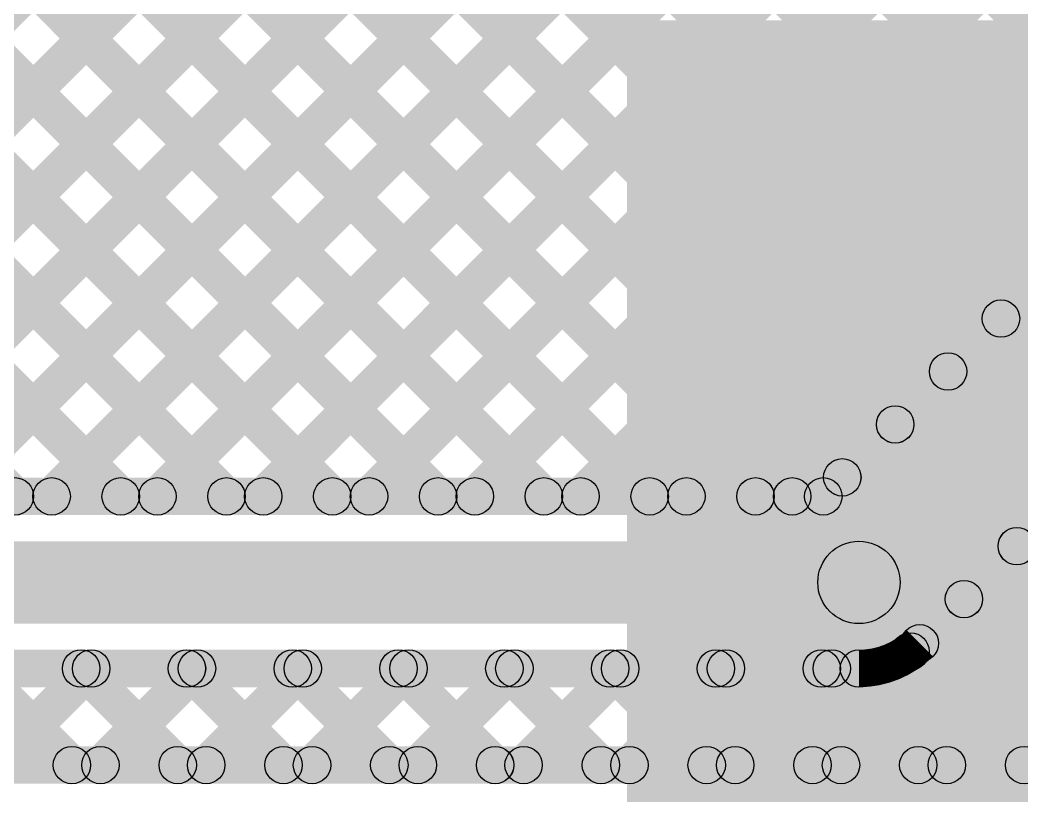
# Model space of a CAD drawing. Header units: millimetres. Extents: x -0.08 to 5.25, y -0.08 to 2.73.
# Drawn here: x 1.7667 to 2.0346, y 1.8399 to 2.0473 of the extents above; entities that cross this region are included whole.
import ezdxf

# ---------------------------------------------------------------- set-up
doc = ezdxf.new("R2010")
doc.units = ezdxf.units.MM
doc.header["$MEASUREMENT"] = 0
doc.layers.add('BottomLayer', color=5, linetype='Continuous')
doc.layers.add('TopLayer', color=1, linetype='Continuous')

msp = doc.modelspace()

# ---------------------------------------------------------------- hatches: boundary and pattern name
at = {"layer": 'BottomLayer'}
for points in [[(1.39681, 2.28146), (1.40388, 2.28854), (1.76888, 1.92354), (1.76181, 1.91646)], [(1.39681, 2.28146), (1.40388, 2.28854), (1.76888, 1.92354), (1.76181, 1.91646)], [(1.42509, 2.28146), (1.43217, 2.28854), (1.79717, 1.92354), (1.79009, 1.91646)], [(1.42509, 2.28146), (1.43216, 2.28854), (1.79716, 1.92354), (1.79009, 1.91646)], [(1.45338, 2.28146), (1.46045, 2.28854), (1.82545, 1.92354), (1.81838, 1.91646)], [(1.45338, 2.28146), (1.46045, 2.28854), (1.82545, 1.92354), (1.81838, 1.91646)], [(1.48166, 2.28146), (1.48873, 2.28854), (1.85373, 1.92354), (1.84666, 1.91646)], [(1.48166, 2.28146), (1.48873, 2.28854), (1.85373, 1.92354), (1.84666, 1.91646)], [(1.50995, 2.28146), (1.51702, 2.28854), (1.88202, 1.92354), (1.87495, 1.91646)], [(1.50995, 2.28146), (1.51702, 2.28854), (1.88202, 1.92354), (1.87495, 1.91646)], [(1.53823, 2.28146), (1.5453, 2.28854), (1.9103, 1.92354), (1.90323, 1.91646)], [(1.53823, 2.28146), (1.5453, 2.28854), (1.9103, 1.92354), (1.90323, 1.91646)], [(1.56651, 2.28146), (1.57358, 2.28854), (1.93858, 1.92354), (1.93151, 1.91646)], [(1.56652, 2.28146), (1.57359, 2.28854), (1.93859, 1.92354), (1.93152, 1.91646)], [(1.5948, 2.28146), (1.60187, 2.28854), (1.96687, 1.92354), (1.9598, 1.91646)], [(1.5948, 2.28146), (1.60187, 2.28854), (1.96687, 1.92354), (1.9598, 1.91646)], [(1.62308, 2.28146), (1.63016, 2.28854), (1.99008, 1.92861), (1.98301, 1.92154)], [(1.62308, 2.28146), (1.63015, 2.28854), (1.99008, 1.92861), (1.98301, 1.92154)], [(1.63728, 1.91646), (1.63021, 1.92354), (1.99521, 2.28854), (2.00228, 2.28146)], [(1.63728, 1.91646), (1.63021, 1.92354), (1.99521, 2.28854), (2.00228, 2.28146)], [(1.65136, 2.28146), (1.65844, 2.28854), (2.00422, 1.94275), (1.99715, 1.93568)], [(1.65137, 2.28146), (1.65844, 2.28854), (2.00422, 1.94275), (1.99715, 1.93568)], [(1.66557, 1.91646), (1.65849, 1.92354), (2.02349, 2.28854), (2.03057, 2.28146)], [(1.66556, 1.91646), (1.65849, 1.92354), (2.02349, 2.28854), (2.03056, 2.28146)], [(1.67965, 2.28146), (1.68672, 2.28854), (2.01837, 1.95689), (2.0113, 1.94982)], [(1.67965, 2.28146), (1.68672, 2.28854), (2.01836, 1.95689), (2.01129, 1.94982)], [(1.69385, 1.91646), (1.68678, 1.92354), (2.05178, 2.28854), (2.05885, 2.28146)], [(1.69385, 1.91646), (1.68678, 1.92354), (2.05178, 2.28854), (2.05885, 2.28146)], [(1.70793, 2.28146), (1.715, 2.28854), (2.03251, 1.97103), (2.02544, 1.96396)], [(1.70794, 2.28146), (1.71501, 2.28854), (2.03251, 1.97104), (2.02544, 1.96396)], [(1.73622, 2.28146), (1.74329, 2.28854), (2.04665, 1.98518), (2.03958, 1.97811)], [(1.73622, 2.28146), (1.74329, 2.28854), (2.04665, 1.98518), (2.03958, 1.9781)], [(1.7645, 2.28146), (1.77157, 2.28854), (2.06079, 1.99932), (2.05372, 1.99225)], [(1.76451, 2.28146), (1.77158, 2.28854), (2.06079, 1.99932), (2.05372, 1.99225)], [(1.79279, 2.28146), (1.79986, 2.28854), (2.07493, 2.01346), (2.06786, 2.00639)], [(1.79279, 2.28146), (1.79986, 2.28854), (2.07493, 2.01346), (2.06786, 2.00639)], [(1.72213, 1.91646), (1.71506, 1.92354), (2.04129, 2.24977), (2.04837, 2.2427)], [(1.72213, 1.91646), (1.71506, 1.92354), (2.0413, 2.24977), (2.04837, 2.2427)], [(1.75042, 1.91646), (1.74335, 1.92354), (2.03182, 2.212), (2.03889, 2.20493)], [(1.75042, 1.91646), (1.74335, 1.92354), (2.03182, 2.212), (2.03889, 2.20493)], [(1.75042, 1.91646), (1.74335, 1.92354), (2.03182, 2.212), (2.03889, 2.20493)], [(1.98973, 1.84465), (1.98266, 1.85172), (2.33664, 2.20571), (2.34372, 2.19863)], [(1.98973, 1.84465), (1.98266, 1.85172), (2.33664, 2.20571), (2.34372, 2.19863)], [(1.86356, 1.91646), (1.85648, 1.92354), (2.1372, 2.20425), (2.14427, 2.19718)], [(1.86356, 1.91646), (1.85648, 1.92354), (2.1372, 2.20425), (2.14427, 2.19718)], [(1.7787, 1.91646), (1.77163, 1.92354), (2.04052, 2.19243), (2.04759, 2.18536)], [(1.7787, 1.91646), (1.77163, 1.92354), (2.04052, 2.19243), (2.04759, 2.18536)], [(2.01802, 1.84465), (2.01095, 1.85172), (2.34793, 2.18871), (2.35501, 2.18164)], [(2.01802, 1.84465), (2.01095, 1.85172), (2.34793, 2.18871), (2.355, 2.18164)], [(1.89184, 1.91646), (1.88477, 1.92354), (2.14899, 2.18776), (2.15606, 2.18069)], [(1.89184, 1.91646), (1.88477, 1.92354), (2.14899, 2.18776), (2.15606, 2.18069)], [(1.80699, 1.91646), (1.79992, 1.92354), (2.05584, 2.17946), (2.06292, 2.17239)], [(1.80699, 1.91646), (1.79992, 1.92354), (2.05584, 2.17946), (2.06292, 2.17239)], [(1.83527, 1.91646), (1.8282, 1.92354), (2.07879, 2.17413), (2.08586, 2.16706)], [(1.83527, 1.91646), (1.8282, 1.92354), (2.07879, 2.17413), (2.08586, 2.16706)], [(1.92012, 1.91646), (1.91305, 1.92354), (2.15451, 2.16499), (2.16158, 2.15792)], [(1.92012, 1.91646), (1.91305, 1.92354), (2.15451, 2.16499), (2.16158, 2.15792)], [(1.94841, 1.91646), (1.94134, 1.92354), (2.15451, 2.13671), (2.16158, 2.12964)], [(1.94841, 1.91646), (1.94134, 1.92354), (2.15451, 2.13671), (2.16158, 2.12964)], [(1.97669, 1.91646), (1.96962, 1.92354), (2.15451, 2.10842), (2.16158, 2.10135)], [(1.97669, 1.91646), (1.96962, 1.92354), (2.15451, 2.10842), (2.16158, 2.10135)], [(1.98501, 1.91646), (1.97794, 1.92354), (2.15451, 2.10011), (2.16158, 2.09304)], [(1.98501, 1.91646), (1.97794, 1.92354), (2.15451, 2.10011), (2.16158, 2.09304)], [(1.99878, 1.88922), (1.98322, 1.90478), (2.17327, 2.09482), (2.18882, 2.07927)], [(2.0108, 1.8772), (2.00373, 1.88427), (2.19377, 2.07432), (2.20084, 2.06725)], [(2.0108, 1.8772), (2.00373, 1.88427), (2.19377, 2.07432), (2.20084, 2.06725)], [(1.31716, 1.915), (1.31716, 1.925), (1.98147, 1.925), (1.98147, 1.915)], [(1.31716, 1.915), (1.31716, 1.925), (1.98147, 1.925), (1.98147, 1.915)], [(2.02968, 1.90315), (2.03675, 1.91022), (2.09525, 1.85172), (2.08818, 1.84465)], [(2.02968, 1.90315), (2.03675, 1.91022), (2.09525, 1.85172), (2.08818, 1.84465)], [(1.311, 1.886), (1.311, 1.908), (1.991, 1.908), (1.991, 1.886)], [(2.01554, 1.88901), (2.02261, 1.89608), (2.06697, 1.85172), (2.0599, 1.84465)], [(2.01554, 1.88901), (2.02261, 1.89608), (2.06696, 1.85172), (2.05989, 1.84465)], [(2.00123, 1.87504), (2.0083, 1.88211), (2.03868, 1.85172), (2.03161, 1.84465)], [(2.00123, 1.87504), (2.0083, 1.88211), (2.03868, 1.85172), (2.03161, 1.84465)], [(1.31716, 1.869), (1.31716, 1.879), (1.991, 1.879), (1.991, 1.869)], [(1.31716, 1.869), (1.31716, 1.879), (1.991, 1.879), (1.991, 1.869)], [(1.75124, 1.87046), (1.75831, 1.87754), (1.78412, 1.85172), (1.77705, 1.84465)], [(1.75124, 1.87046), (1.75831, 1.87754), (1.78412, 1.85172), (1.77705, 1.84465)], [(1.76346, 1.84465), (1.75639, 1.85172), (1.7822, 1.87754), (1.78927, 1.87046)], [(1.76346, 1.84465), (1.75639, 1.85172), (1.7822, 1.87754), (1.78927, 1.87046)], [(1.77952, 1.87046), (1.7866, 1.87754), (1.81241, 1.85172), (1.80534, 1.84465)], [(1.77953, 1.87046), (1.7866, 1.87754), (1.81241, 1.85172), (1.80534, 1.84465)], [(1.79174, 1.84465), (1.78467, 1.85172), (1.81048, 1.87754), (1.81756, 1.87046)], [(1.79174, 1.84465), (1.78467, 1.85172), (1.81048, 1.87754), (1.81756, 1.87046)], [(1.80781, 1.87046), (1.81488, 1.87754), (1.84069, 1.85172), (1.83362, 1.84465)], [(1.80781, 1.87046), (1.81488, 1.87754), (1.84069, 1.85172), (1.83362, 1.84465)], [(1.82003, 1.84465), (1.81296, 1.85172), (1.83877, 1.87754), (1.84584, 1.87046)], [(1.82003, 1.84465), (1.81296, 1.85172), (1.83877, 1.87754), (1.84584, 1.87046)], [(1.83609, 1.87046), (1.84317, 1.87754), (1.86898, 1.85172), (1.86191, 1.84465)], [(1.83609, 1.87046), (1.84316, 1.87754), (1.86898, 1.85172), (1.8619, 1.84465)], [(1.84831, 1.84465), (1.84124, 1.85172), (1.86705, 1.87754), (1.87412, 1.87046)], [(1.84831, 1.84465), (1.84124, 1.85172), (1.86705, 1.87754), (1.87412, 1.87046)], [(1.86438, 1.87046), (1.87145, 1.87754), (1.89726, 1.85172), (1.89019, 1.84465)], [(1.86438, 1.87046), (1.87145, 1.87754), (1.89726, 1.85172), (1.89019, 1.84465)], [(1.8766, 1.84465), (1.86953, 1.85172), (1.89534, 1.87754), (1.90241, 1.87046)], [(1.8766, 1.84465), (1.86953, 1.85172), (1.89534, 1.87754), (1.90241, 1.87046)], [(1.89266, 1.87046), (1.89973, 1.87754), (1.92554, 1.85172), (1.91847, 1.84465)], [(1.89266, 1.87046), (1.89973, 1.87754), (1.92554, 1.85172), (1.91847, 1.84465)], [(1.90488, 1.84465), (1.89781, 1.85172), (1.92362, 1.87754), (1.93069, 1.87046)], [(1.90488, 1.84465), (1.89781, 1.85172), (1.92362, 1.87754), (1.93069, 1.87046)], [(1.92095, 1.87046), (1.92802, 1.87754), (1.95383, 1.85172), (1.94676, 1.84465)], [(1.92095, 1.87046), (1.92802, 1.87754), (1.95383, 1.85172), (1.94676, 1.84465)], [(1.93317, 1.84465), (1.92609, 1.85172), (1.95191, 1.87754), (1.95898, 1.87046)], [(1.93317, 1.84465), (1.9261, 1.85172), (1.95191, 1.87754), (1.95898, 1.87046)], [(1.94923, 1.87046), (1.9563, 1.87754), (1.98211, 1.85172), (1.97504, 1.84465)], [(1.94923, 1.87046), (1.9563, 1.87754), (1.98211, 1.85172), (1.97504, 1.84465)], [(1.96145, 1.84465), (1.95438, 1.85172), (1.98019, 1.87754), (1.98726, 1.87046)], [(1.96145, 1.84465), (1.95438, 1.85172), (1.98019, 1.87754), (1.98726, 1.87046)], [(1.97751, 1.87046), (1.98458, 1.87754), (2.01039, 1.85172), (2.00332, 1.84465)], [(1.97752, 1.87046), (1.98459, 1.87754), (2.0104, 1.85172), (2.00333, 1.84465)], [(1.31879, 1.84319), (1.31879, 1.85319), (2.63766, 1.85319), (2.63766, 1.84319)], [(1.31879, 1.84319), (1.31879, 1.85319), (2.63766, 1.85319), (2.63766, 1.84319)]]:
    msp.add_hatch(color=5, dxfattribs=at).paths.add_polyline_path(points)
h = msp.add_hatch(color=5, dxfattribs=at)
edge = h.paths.add_edge_path()
edge.add_arc((2.02897, 1.9675), 0.005, 0, 360)
h = msp.add_hatch(color=5, dxfattribs=at)
edge = h.paths.add_edge_path()
edge.add_arc((2.02897, 1.9675), 0.005, 0, 360)
h = msp.add_hatch(color=5, dxfattribs=at)
edge = h.paths.add_edge_path()
edge.add_arc((2.01483, 1.95336), 0.005, 0, 360)
h = msp.add_hatch(color=5, dxfattribs=at)
edge = h.paths.add_edge_path()
edge.add_arc((2.01483, 1.95336), 0.005, 0, 360)
h = msp.add_hatch(color=5, dxfattribs=at)
edge = h.paths.add_edge_path()
edge.add_arc((2.00069, 1.93922), 0.005, 0, 360)
h = msp.add_hatch(color=5, dxfattribs=at)
edge = h.paths.add_edge_path()
edge.add_arc((2.00069, 1.93921), 0.005, 0, 360)
h = msp.add_hatch(color=5, dxfattribs=at)
edge = h.paths.add_edge_path()
edge.add_arc((1.98654, 1.92507), 0.005, 0, 360)
h = msp.add_hatch(color=5, dxfattribs=at)
edge = h.paths.add_edge_path()
edge.add_arc((1.98655, 1.92507), 0.005, 0, 360)
h = msp.add_hatch(color=5, dxfattribs=at)
edge = h.paths.add_edge_path()
edge.add_arc((1.76535, 1.92), 0.005, 0, 360)
h = msp.add_hatch(color=5, dxfattribs=at)
edge = h.paths.add_edge_path()
edge.add_arc((1.76534, 1.92), 0.005, 0, 360)
h = msp.add_hatch(color=5, dxfattribs=at)
edge = h.paths.add_edge_path()
edge.add_arc((1.77517, 1.92), 0.005, 0, 360)
h = msp.add_hatch(color=5, dxfattribs=at)
edge = h.paths.add_edge_path()
edge.add_arc((1.77517, 1.92), 0.005, 0, 360)
h = msp.add_hatch(color=5, dxfattribs=at)
edge = h.paths.add_edge_path()
edge.add_arc((1.79363, 1.92), 0.005, 0, 360)
h = msp.add_hatch(color=5, dxfattribs=at)
edge = h.paths.add_edge_path()
edge.add_arc((1.79363, 1.92), 0.005, 0, 360)
h = msp.add_hatch(color=5, dxfattribs=at)
edge = h.paths.add_edge_path()
edge.add_arc((1.80345, 1.92), 0.005, 0, 360)
h = msp.add_hatch(color=5, dxfattribs=at)
edge = h.paths.add_edge_path()
edge.add_arc((1.80345, 1.92), 0.005, 0, 360)
h = msp.add_hatch(color=5, dxfattribs=at)
edge = h.paths.add_edge_path()
edge.add_arc((1.82191, 1.92), 0.005, 0, 360)
h = msp.add_hatch(color=5, dxfattribs=at)
edge = h.paths.add_edge_path()
edge.add_arc((1.82191, 1.92), 0.005, 0, 360)
h = msp.add_hatch(color=5, dxfattribs=at)
edge = h.paths.add_edge_path()
edge.add_arc((1.83174, 1.92), 0.005, 0, 360)
h = msp.add_hatch(color=5, dxfattribs=at)
edge = h.paths.add_edge_path()
edge.add_arc((1.83174, 1.92), 0.005, 0, 360)
h = msp.add_hatch(color=5, dxfattribs=at)
edge = h.paths.add_edge_path()
edge.add_arc((1.8502, 1.92), 0.005, 0, 360)
h = msp.add_hatch(color=5, dxfattribs=at)
edge = h.paths.add_edge_path()
edge.add_arc((1.8502, 1.92), 0.005, 0, 360)
h = msp.add_hatch(color=5, dxfattribs=at)
edge = h.paths.add_edge_path()
edge.add_arc((1.86002, 1.92), 0.005, 0, 360)
h = msp.add_hatch(color=5, dxfattribs=at)
edge = h.paths.add_edge_path()
edge.add_arc((1.86002, 1.92), 0.005, 0, 360)
h = msp.add_hatch(color=5, dxfattribs=at)
edge = h.paths.add_edge_path()
edge.add_arc((1.87848, 1.92), 0.005, 0, 360)
h = msp.add_hatch(color=5, dxfattribs=at)
edge = h.paths.add_edge_path()
edge.add_arc((1.87848, 1.92), 0.005, 0, 360)
h = msp.add_hatch(color=5, dxfattribs=at)
edge = h.paths.add_edge_path()
edge.add_arc((1.8883, 1.92), 0.005, 0, 360)
h = msp.add_hatch(color=5, dxfattribs=at)
edge = h.paths.add_edge_path()
edge.add_arc((1.8883, 1.92), 0.005, 0, 360)
h = msp.add_hatch(color=5, dxfattribs=at)
edge = h.paths.add_edge_path()
edge.add_arc((1.90677, 1.92), 0.005, 0, 360)
h = msp.add_hatch(color=5, dxfattribs=at)
edge = h.paths.add_edge_path()
edge.add_arc((1.90677, 1.92), 0.005, 0, 360)
h = msp.add_hatch(color=5, dxfattribs=at)
edge = h.paths.add_edge_path()
edge.add_arc((1.91659, 1.92), 0.005, 0, 360)
h = msp.add_hatch(color=5, dxfattribs=at)
edge = h.paths.add_edge_path()
edge.add_arc((1.91659, 1.92), 0.005, 0, 360)
h = msp.add_hatch(color=5, dxfattribs=at)
edge = h.paths.add_edge_path()
edge.add_arc((1.93505, 1.92), 0.005, 0, 360)
h = msp.add_hatch(color=5, dxfattribs=at)
edge = h.paths.add_edge_path()
edge.add_arc((1.93505, 1.92), 0.005, 0, 360)
h = msp.add_hatch(color=5, dxfattribs=at)
edge = h.paths.add_edge_path()
edge.add_arc((1.94487, 1.92), 0.005, 0, 360)
h = msp.add_hatch(color=5, dxfattribs=at)
edge = h.paths.add_edge_path()
edge.add_arc((1.94487, 1.92), 0.005, 0, 360)
h = msp.add_hatch(color=5, dxfattribs=at)
edge = h.paths.add_edge_path()
edge.add_arc((1.96334, 1.92), 0.005, 0, 360)
h = msp.add_hatch(color=5, dxfattribs=at)
edge = h.paths.add_edge_path()
edge.add_arc((1.96333, 1.92), 0.005, 0, 360)
h = msp.add_hatch(color=5, dxfattribs=at)
edge = h.paths.add_edge_path()
edge.add_arc((1.97316, 1.92), 0.005, 0, 360)
h = msp.add_hatch(color=5, dxfattribs=at)
edge = h.paths.add_edge_path()
edge.add_arc((1.97316, 1.92), 0.005, 0, 360)
h = msp.add_hatch(color=5, dxfattribs=at)
edge = h.paths.add_edge_path()
edge.add_arc((1.98147, 1.92), 0.005, 0, 360)
h = msp.add_hatch(color=5, dxfattribs=at)
edge = h.paths.add_edge_path()
edge.add_arc((1.98147, 1.92), 0.005, 0, 360)
h = msp.add_hatch(color=5, dxfattribs=at)
edge = h.paths.add_edge_path()
edge.add_arc((1.98147, 1.92), 0.005, 0, 360)
h = msp.add_hatch(color=5, dxfattribs=at)
edge = h.paths.add_edge_path()
edge.add_arc((1.98147, 1.92), 0.005, 0, 360)
h = msp.add_hatch(color=5, dxfattribs=at)
edge = h.paths.add_edge_path()
edge.add_arc((2.03322, 1.90669), 0.005, 0, 360)
h = msp.add_hatch(color=5, dxfattribs=at)
edge = h.paths.add_edge_path()
edge.add_arc((2.03321, 1.90669), 0.005, 0, 360)
h = msp.add_hatch(color=5, dxfattribs=at)
edge = h.paths.add_edge_path()
edge.add_arc((1.991, 1.897), 0.011, 0, 360)
h = msp.add_hatch(color=5, dxfattribs=at)
edge = h.paths.add_edge_path()
edge.add_arc((1.991, 1.897), 0.011, 0, 360)
h = msp.add_hatch(color=5, dxfattribs=at)
edge = h.paths.add_edge_path()
edge.add_arc((2.01907, 1.89255), 0.005, 0, 360)
h = msp.add_hatch(color=5, dxfattribs=at)
edge = h.paths.add_edge_path()
edge.add_arc((2.01907, 1.89254), 0.005, 0, 360)
h = msp.add_hatch(color=5, dxfattribs=at)
edge = h.paths.add_edge_path()
edge.add_arc((2.00476, 1.87857), 0.005, 0, 360)
h = msp.add_hatch(color=5, dxfattribs=at)
edge = h.paths.add_edge_path()
edge.add_arc((2.00476, 1.87857), 0.005, 0, 360)
h = msp.add_hatch(color=5, dxfattribs=at)
edge = h.paths.add_edge_path()
edge.add_arc((2.00726, 1.88074), 0.005, 0, 360)
h = msp.add_hatch(color=5, dxfattribs=at)
edge = h.paths.add_edge_path()
edge.add_arc((2.00726, 1.88074), 0.005, 0, 360)
h = msp.add_hatch(color=5, dxfattribs=at)
edge = h.paths.add_edge_path()
edge.add_arc((2.00726, 1.88074), 0.005, 0, 360)
h = msp.add_hatch(color=5, dxfattribs=at)
edge = h.paths.add_edge_path()
edge.add_arc((2.00726, 1.88074), 0.005, 0, 360)
h = msp.add_hatch(color=5, dxfattribs=at)
edge = h.paths.add_edge_path()
edge.add_arc((2.00726, 1.88074), 0.005, 0, 360)
h = msp.add_hatch(color=5, dxfattribs=at)
edge = h.paths.add_edge_path()
edge.add_arc((2.00726, 1.88074), 0.005, 0, 360)
h = msp.add_hatch(color=5, dxfattribs=at)
edge = h.paths.add_edge_path()
edge.add_arc((1.78306, 1.874), 0.005, 0, 360)
h = msp.add_hatch(color=5, dxfattribs=at)
edge = h.paths.add_edge_path()
edge.add_arc((1.78306, 1.874), 0.005, 0, 360)
h = msp.add_hatch(color=5, dxfattribs=at)
edge = h.paths.add_edge_path()
edge.add_arc((1.78574, 1.874), 0.005, 0, 360)
h = msp.add_hatch(color=5, dxfattribs=at)
edge = h.paths.add_edge_path()
edge.add_arc((1.78574, 1.874), 0.005, 0, 360)
h = msp.add_hatch(color=5, dxfattribs=at)
edge = h.paths.add_edge_path()
edge.add_arc((1.81135, 1.874), 0.005, 0, 360)
h = msp.add_hatch(color=5, dxfattribs=at)
edge = h.paths.add_edge_path()
edge.add_arc((1.81134, 1.874), 0.005, 0, 360)
h = msp.add_hatch(color=5, dxfattribs=at)
edge = h.paths.add_edge_path()
edge.add_arc((1.81402, 1.874), 0.005, 0, 360)
h = msp.add_hatch(color=5, dxfattribs=at)
edge = h.paths.add_edge_path()
edge.add_arc((1.81402, 1.874), 0.005, 0, 360)
h = msp.add_hatch(color=5, dxfattribs=at)
edge = h.paths.add_edge_path()
edge.add_arc((1.83963, 1.874), 0.005, 0, 360)
h = msp.add_hatch(color=5, dxfattribs=at)
edge = h.paths.add_edge_path()
edge.add_arc((1.83963, 1.874), 0.005, 0, 360)
h = msp.add_hatch(color=5, dxfattribs=at)
edge = h.paths.add_edge_path()
edge.add_arc((1.8423, 1.874), 0.005, 0, 360)
h = msp.add_hatch(color=5, dxfattribs=at)
edge = h.paths.add_edge_path()
edge.add_arc((1.8423, 1.874), 0.005, 0, 360)
h = msp.add_hatch(color=5, dxfattribs=at)
edge = h.paths.add_edge_path()
edge.add_arc((1.86791, 1.874), 0.005, 0, 360)
h = msp.add_hatch(color=5, dxfattribs=at)
edge = h.paths.add_edge_path()
edge.add_arc((1.86791, 1.874), 0.005, 0, 360)
h = msp.add_hatch(color=5, dxfattribs=at)
edge = h.paths.add_edge_path()
edge.add_arc((1.87059, 1.874), 0.005, 0, 360)
h = msp.add_hatch(color=5, dxfattribs=at)
edge = h.paths.add_edge_path()
edge.add_arc((1.87059, 1.874), 0.005, 0, 360)
h = msp.add_hatch(color=5, dxfattribs=at)
edge = h.paths.add_edge_path()
edge.add_arc((1.8962, 1.874), 0.005, 0, 360)
h = msp.add_hatch(color=5, dxfattribs=at)
edge = h.paths.add_edge_path()
edge.add_arc((1.8962, 1.874), 0.005, 0, 360)
h = msp.add_hatch(color=5, dxfattribs=at)
edge = h.paths.add_edge_path()
edge.add_arc((1.89887, 1.874), 0.005, 0, 360)
h = msp.add_hatch(color=5, dxfattribs=at)
edge = h.paths.add_edge_path()
edge.add_arc((1.89887, 1.874), 0.005, 0, 360)
h = msp.add_hatch(color=5, dxfattribs=at)
edge = h.paths.add_edge_path()
edge.add_arc((1.92448, 1.874), 0.005, 0, 360)
h = msp.add_hatch(color=5, dxfattribs=at)
edge = h.paths.add_edge_path()
edge.add_arc((1.92448, 1.874), 0.005, 0, 360)
h = msp.add_hatch(color=5, dxfattribs=at)
edge = h.paths.add_edge_path()
edge.add_arc((1.92716, 1.874), 0.005, 0, 360)
h = msp.add_hatch(color=5, dxfattribs=at)
edge = h.paths.add_edge_path()
edge.add_arc((1.92716, 1.874), 0.005, 0, 360)
h = msp.add_hatch(color=5, dxfattribs=at)
edge = h.paths.add_edge_path()
edge.add_arc((1.95277, 1.874), 0.005, 0, 360)
h = msp.add_hatch(color=5, dxfattribs=at)
edge = h.paths.add_edge_path()
edge.add_arc((1.95277, 1.874), 0.005, 0, 360)
h = msp.add_hatch(color=5, dxfattribs=at)
edge = h.paths.add_edge_path()
edge.add_arc((1.95544, 1.874), 0.005, 0, 360)
h = msp.add_hatch(color=5, dxfattribs=at)
edge = h.paths.add_edge_path()
edge.add_arc((1.95544, 1.874), 0.005, 0, 360)
h = msp.add_hatch(color=5, dxfattribs=at)
edge = h.paths.add_edge_path()
edge.add_arc((1.98105, 1.874), 0.005, 0, 360)
h = msp.add_hatch(color=5, dxfattribs=at)
edge = h.paths.add_edge_path()
edge.add_arc((1.98105, 1.874), 0.005, 0, 360)
h = msp.add_hatch(color=5, dxfattribs=at)
edge = h.paths.add_edge_path()
edge.add_arc((1.98373, 1.874), 0.005, 0, 360)
h = msp.add_hatch(color=5, dxfattribs=at)
edge = h.paths.add_edge_path()
edge.add_arc((1.98373, 1.874), 0.005, 0, 360)
h = msp.add_hatch(color=5, dxfattribs=at)
edge = h.paths.add_edge_path()
edge.add_arc((1.991, 1.874), 0.005, 0, 360)
h = msp.add_hatch(color=5, dxfattribs=at)
edge = h.paths.add_edge_path()
edge.add_arc((1.991, 1.874), 0.005, 0, 360)
h = msp.add_hatch(color=5, dxfattribs=at)
edge = h.paths.add_edge_path()
edge.add_arc((1.991, 1.874), 0.005, 0, 360)
h = msp.add_hatch(color=5, dxfattribs=at)
edge = h.paths.add_edge_path()
edge.add_arc((1.991, 1.874), 0.005, 0, 360)
h = msp.add_hatch(color=5, dxfattribs=at)
edge = h.paths.add_edge_path()
edge.add_arc((1.991, 1.874), 0.005, 0, 360)
h = msp.add_hatch(color=5, dxfattribs=at)
edge = h.paths.add_edge_path()
edge.add_arc((1.991, 1.874), 0.005, 0, 360)
h = msp.add_hatch(color=5, dxfattribs=at)
edge = h.paths.add_edge_path()
edge.add_arc((1.78059, 1.84819), 0.005, 0, 360)
h = msp.add_hatch(color=5, dxfattribs=at)
edge = h.paths.add_edge_path()
edge.add_arc((1.78059, 1.84819), 0.005, 0, 360)
h = msp.add_hatch(color=5, dxfattribs=at)
edge = h.paths.add_edge_path()
edge.add_arc((1.78821, 1.84819), 0.005, 0, 360)
h = msp.add_hatch(color=5, dxfattribs=at)
edge = h.paths.add_edge_path()
edge.add_arc((1.78821, 1.84819), 0.005, 0, 360)
h = msp.add_hatch(color=5, dxfattribs=at)
edge = h.paths.add_edge_path()
edge.add_arc((1.80887, 1.84819), 0.005, 0, 360)
h = msp.add_hatch(color=5, dxfattribs=at)
edge = h.paths.add_edge_path()
edge.add_arc((1.80887, 1.84819), 0.005, 0, 360)
h = msp.add_hatch(color=5, dxfattribs=at)
edge = h.paths.add_edge_path()
edge.add_arc((1.81649, 1.84819), 0.005, 0, 360)
h = msp.add_hatch(color=5, dxfattribs=at)
edge = h.paths.add_edge_path()
edge.add_arc((1.81649, 1.84819), 0.005, 0, 360)
h = msp.add_hatch(color=5, dxfattribs=at)
edge = h.paths.add_edge_path()
edge.add_arc((1.83716, 1.84819), 0.005, 0, 360)
h = msp.add_hatch(color=5, dxfattribs=at)
edge = h.paths.add_edge_path()
edge.add_arc((1.83716, 1.84819), 0.005, 0, 360)
h = msp.add_hatch(color=5, dxfattribs=at)
edge = h.paths.add_edge_path()
edge.add_arc((1.84478, 1.84819), 0.005, 0, 360)
h = msp.add_hatch(color=5, dxfattribs=at)
edge = h.paths.add_edge_path()
edge.add_arc((1.84478, 1.84819), 0.005, 0, 360)
h = msp.add_hatch(color=5, dxfattribs=at)
edge = h.paths.add_edge_path()
edge.add_arc((1.86544, 1.84819), 0.005, 0, 360)
h = msp.add_hatch(color=5, dxfattribs=at)
edge = h.paths.add_edge_path()
edge.add_arc((1.86544, 1.84819), 0.005, 0, 360)
h = msp.add_hatch(color=5, dxfattribs=at)
edge = h.paths.add_edge_path()
edge.add_arc((1.87306, 1.84819), 0.005, 0, 360)
h = msp.add_hatch(color=5, dxfattribs=at)
edge = h.paths.add_edge_path()
edge.add_arc((1.87306, 1.84819), 0.005, 0, 360)
h = msp.add_hatch(color=5, dxfattribs=at)
edge = h.paths.add_edge_path()
edge.add_arc((1.89373, 1.84819), 0.005, 0, 360)
h = msp.add_hatch(color=5, dxfattribs=at)
edge = h.paths.add_edge_path()
edge.add_arc((1.89372, 1.84819), 0.005, 0, 360)
h = msp.add_hatch(color=5, dxfattribs=at)
edge = h.paths.add_edge_path()
edge.add_arc((1.90135, 1.84819), 0.005, 0, 360)
h = msp.add_hatch(color=5, dxfattribs=at)
edge = h.paths.add_edge_path()
edge.add_arc((1.90135, 1.84819), 0.005, 0, 360)
h = msp.add_hatch(color=5, dxfattribs=at)
edge = h.paths.add_edge_path()
edge.add_arc((1.92201, 1.84819), 0.005, 0, 360)
h = msp.add_hatch(color=5, dxfattribs=at)
edge = h.paths.add_edge_path()
edge.add_arc((1.92201, 1.84819), 0.005, 0, 360)
h = msp.add_hatch(color=5, dxfattribs=at)
edge = h.paths.add_edge_path()
edge.add_arc((1.92963, 1.84819), 0.005, 0, 360)
h = msp.add_hatch(color=5, dxfattribs=at)
edge = h.paths.add_edge_path()
edge.add_arc((1.92963, 1.84819), 0.005, 0, 360)
h = msp.add_hatch(color=5, dxfattribs=at)
edge = h.paths.add_edge_path()
edge.add_arc((1.95029, 1.84819), 0.005, 0, 360)
h = msp.add_hatch(color=5, dxfattribs=at)
edge = h.paths.add_edge_path()
edge.add_arc((1.95029, 1.84819), 0.005, 0, 360)
h = msp.add_hatch(color=5, dxfattribs=at)
edge = h.paths.add_edge_path()
edge.add_arc((1.95792, 1.84819), 0.005, 0, 360)
h = msp.add_hatch(color=5, dxfattribs=at)
edge = h.paths.add_edge_path()
edge.add_arc((1.95791, 1.84819), 0.005, 0, 360)
h = msp.add_hatch(color=5, dxfattribs=at)
edge = h.paths.add_edge_path()
edge.add_arc((1.97858, 1.84819), 0.005, 0, 360)
h = msp.add_hatch(color=5, dxfattribs=at)
edge = h.paths.add_edge_path()
edge.add_arc((1.97858, 1.84819), 0.005, 0, 360)
h = msp.add_hatch(color=5, dxfattribs=at)
edge = h.paths.add_edge_path()
edge.add_arc((1.9862, 1.84819), 0.005, 0, 360)
h = msp.add_hatch(color=5, dxfattribs=at)
edge = h.paths.add_edge_path()
edge.add_arc((1.9862, 1.84819), 0.005, 0, 360)
h = msp.add_hatch(color=5, dxfattribs=at)
edge = h.paths.add_edge_path()
edge.add_arc((2.00686, 1.84819), 0.005, 0, 360)
h = msp.add_hatch(color=5, dxfattribs=at)
edge = h.paths.add_edge_path()
edge.add_arc((2.00686, 1.84819), 0.005, 0, 360)
h = msp.add_hatch(color=5, dxfattribs=at)
edge = h.paths.add_edge_path()
edge.add_arc((2.01448, 1.84819), 0.005, 0, 360)
h = msp.add_hatch(color=5, dxfattribs=at)
edge = h.paths.add_edge_path()
edge.add_arc((2.01448, 1.84819), 0.005, 0, 360)
h = msp.add_hatch(color=5, dxfattribs=at)
edge = h.paths.add_edge_path()
edge.add_arc((2.03514, 1.84819), 0.005, 0, 360)
h = msp.add_hatch(color=5, dxfattribs=at)
edge = h.paths.add_edge_path()
edge.add_arc((2.03515, 1.84819), 0.005, 0, 360)
at = {"layer": 'TopLayer'}
msp.add_hatch(color=1, dxfattribs=at).paths.add_polyline_path([(1.929, 1.664), (2.527, 1.664), (2.527, 2.04718), (1.929, 2.04718)])

# ---------------------------------------------------------------- linework, layer by layer
at = {"layer": 'BottomLayer', "const_width": 0.01}
msp.add_lwpolyline([(2.00726, 1.88074, -0.198912), (1.991, 1.874)], format="xyb", dxfattribs=at)
msp.add_lwpolyline([(2.00726, 1.88074, -0.198912), (1.991, 1.874)], format="xyb", dxfattribs=at)
msp.add_lwpolyline([(2.00726, 1.88074, -0.198912), (1.991, 1.874)], format="xyb", dxfattribs=at)
msp.add_lwpolyline([(2.00726, 1.88074, -0.198912), (1.991, 1.874)], format="xyb", dxfattribs=at)
at = {"layer": 'BottomLayer'}
for centre, radius in [((2.02897, 1.9675), 0.005), ((2.02897, 1.9675), 0.005), ((2.01483, 1.95336), 0.005), ((2.01483, 1.95336), 0.005), ((2.00069, 1.93922), 0.005), ((2.00069, 1.93921), 0.005), ((1.98654, 1.92507), 0.005), ((1.98655, 1.92507), 0.005), ((1.76534, 1.92), 0.005), ((1.76535, 1.92), 0.005), ((1.77517, 1.92), 0.005), ((1.77517, 1.92), 0.005), ((1.79363, 1.92), 0.005), ((1.79363, 1.92), 0.005), ((1.80345, 1.92), 0.005), ((1.80345, 1.92), 0.005), ((1.82191, 1.92), 0.005), ((1.82191, 1.92), 0.005), ((1.83174, 1.92), 0.005), ((1.83174, 1.92), 0.005), ((1.8502, 1.92), 0.005), ((1.8502, 1.92), 0.005), ((1.86002, 1.92), 0.005), ((1.86002, 1.92), 0.005), ((1.87848, 1.92), 0.005), ((1.87848, 1.92), 0.005), ((1.8883, 1.92), 0.005), ((1.8883, 1.92), 0.005), ((1.90677, 1.92), 0.005), ((1.90677, 1.92), 0.005), ((1.91659, 1.92), 0.005), ((1.91659, 1.92), 0.005), ((1.93505, 1.92), 0.005), ((1.93505, 1.92), 0.005), ((1.94487, 1.92), 0.005), ((1.94487, 1.92), 0.005), ((1.96333, 1.92), 0.005), ((1.96334, 1.92), 0.005), ((1.97316, 1.92), 0.005), ((1.97316, 1.92), 0.005), ((1.98147, 1.92), 0.005), ((1.98147, 1.92), 0.005), ((1.98147, 1.92), 0.005), ((1.98147, 1.92), 0.005), ((2.03321, 1.90669), 0.005), ((2.03322, 1.90669), 0.005), ((1.991, 1.897), 0.011), ((1.991, 1.897), 0.011), ((2.01907, 1.89255), 0.005), ((2.01907, 1.89254), 0.005), ((2.00476, 1.87857), 0.005), ((2.00476, 1.87857), 0.005), ((2.00726, 1.88074), 0.005), ((2.00726, 1.88074), 0.005), ((2.00726, 1.88074), 0.005), ((2.00726, 1.88074), 0.005), ((2.00726, 1.88074), 0.005), ((2.00726, 1.88074), 0.005), ((1.78306, 1.874), 0.005), ((1.78306, 1.874), 0.005), ((1.78574, 1.874), 0.005), ((1.78574, 1.874), 0.005), ((1.81134, 1.874), 0.005), ((1.81135, 1.874), 0.005), ((1.81402, 1.874), 0.005), ((1.81402, 1.874), 0.005), ((1.83963, 1.874), 0.005), ((1.83963, 1.874), 0.005), ((1.8423, 1.874), 0.005), ((1.8423, 1.874), 0.005), ((1.86791, 1.874), 0.005), ((1.86791, 1.874), 0.005), ((1.87059, 1.874), 0.005), ((1.87059, 1.874), 0.005), ((1.8962, 1.874), 0.005), ((1.8962, 1.874), 0.005), ((1.89887, 1.874), 0.005), ((1.89887, 1.874), 0.005), ((1.92448, 1.874), 0.005), ((1.92448, 1.874), 0.005), ((1.92716, 1.874), 0.005), ((1.92716, 1.874), 0.005), ((1.95277, 1.874), 0.005), ((1.95277, 1.874), 0.005), ((1.95544, 1.874), 0.005), ((1.95544, 1.874), 0.005), ((1.98105, 1.874), 0.005), ((1.98105, 1.874), 0.005), ((1.98373, 1.874), 0.005), ((1.98373, 1.874), 0.005), ((1.991, 1.874), 0.005), ((1.991, 1.874), 0.005), ((1.991, 1.874), 0.005), ((1.991, 1.874), 0.005), ((1.991, 1.874), 0.005), ((1.991, 1.874), 0.005), ((1.78059, 1.84819), 0.005), ((1.78059, 1.84819), 0.005), ((1.78821, 1.84819), 0.005), ((1.78821, 1.84819), 0.005), ((1.80887, 1.84819), 0.005), ((1.80887, 1.84819), 0.005), ((1.81649, 1.84819), 0.005), ((1.81649, 1.84819), 0.005), ((1.83716, 1.84819), 0.005), ((1.83716, 1.84819), 0.005), ((1.84478, 1.84819), 0.005), ((1.84478, 1.84819), 0.005), ((1.86544, 1.84819), 0.005), ((1.86544, 1.84819), 0.005), ((1.87306, 1.84819), 0.005), ((1.87306, 1.84819), 0.005), ((1.89372, 1.84819), 0.005), ((1.89373, 1.84819), 0.005), ((1.90135, 1.84819), 0.005), ((1.90135, 1.84819), 0.005), ((1.92201, 1.84819), 0.005), ((1.92201, 1.84819), 0.005), ((1.92963, 1.84819), 0.005), ((1.92963, 1.84819), 0.005), ((1.95029, 1.84819), 0.005), ((1.95029, 1.84819), 0.005), ((1.95791, 1.84819), 0.005), ((1.95792, 1.84819), 0.005), ((1.97858, 1.84819), 0.005), ((1.97858, 1.84819), 0.005), ((1.9862, 1.84819), 0.005), ((1.9862, 1.84819), 0.005), ((2.00686, 1.84819), 0.005), ((2.00686, 1.84819), 0.005), ((2.01448, 1.84819), 0.005), ((2.01448, 1.84819), 0.005), ((2.03514, 1.84819), 0.005), ((2.03515, 1.84819), 0.005)]:
    msp.add_circle(centre, radius, dxfattribs=at)

doc.saveas('drawing.dxf')
